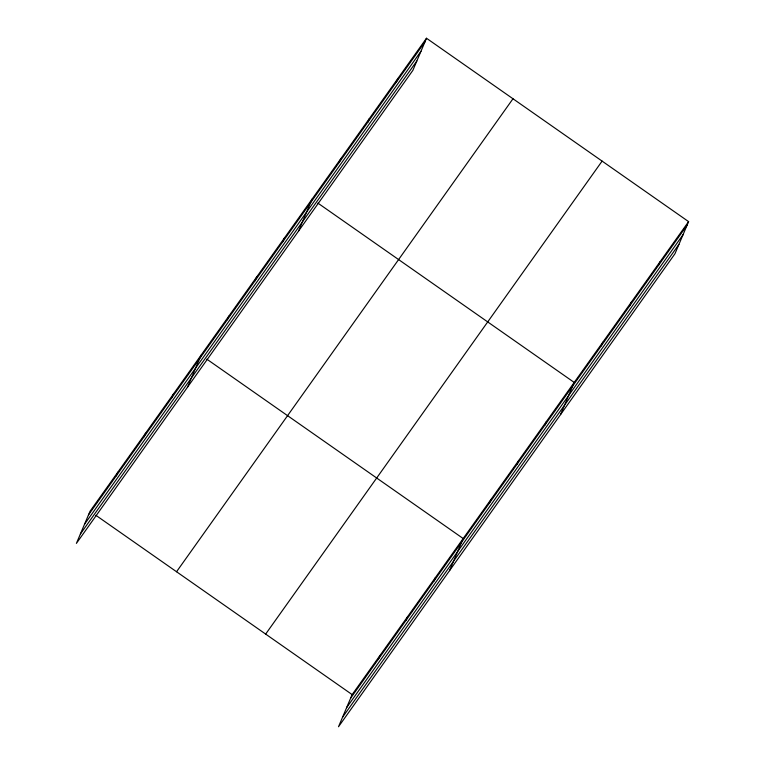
<?xml version="1.0" encoding="UTF-8"?>
<svg xmlns="http://www.w3.org/2000/svg" width="765" height="765" viewBox="0 0 765 765"><rect width="100%" height="100%" fill="white"/><g stroke="black" fill="none" stroke-linecap="round" stroke-linejoin="round"><path stroke-width="1.15" d="M116.261 475.868L117.81 472.206M144.011 436.844L145.57 433.191M171.771 397.829L173.32 394.166M187.435 387.291L201.08 355.151M227.282 319.78L228.84 316.127M255.041 280.765L256.591 277.102M282.801 241.74L284.351 238.087M298.465 231.212L312.11 199.063M339.153 162.515L340.702 158.862M367.755 122.314L369.304 118.661M396.347 82.113L397.905 78.451M426.497 38.25L412.851 70.399L76.404 543.38L90.05 511.23L426.497 38.25L688.596 221.62L674.95 253.77L338.503 726.75L352.149 694.601L688.596 221.62M378.35 659.239L379.899 655.586M406.11 620.214L407.659 616.561M433.86 581.199L435.419 577.537M449.524 570.671L463.169 538.522L206.846 359.177M489.38 503.15L490.929 499.497M517.13 464.135L518.689 460.482M544.89 425.111L546.44 421.458M560.554 414.582L574.199 382.433L317.877 203.098M601.242 345.885L602.801 342.232M629.844 305.684L631.393 302.032M658.445 265.484L659.994 261.821M88.501 514.883L424.948 41.903M84.513 524.293L420.96 51.303M80.401 533.98L416.849 60.99M176.543 571.742L512.99 98.762M265.656 634.089L602.103 161.109M350.59 698.263L687.037 225.273M346.602 707.663L683.049 234.683M342.491 717.35L678.938 244.37M95.816 515.266L352.149 694.601"/></g></svg>
